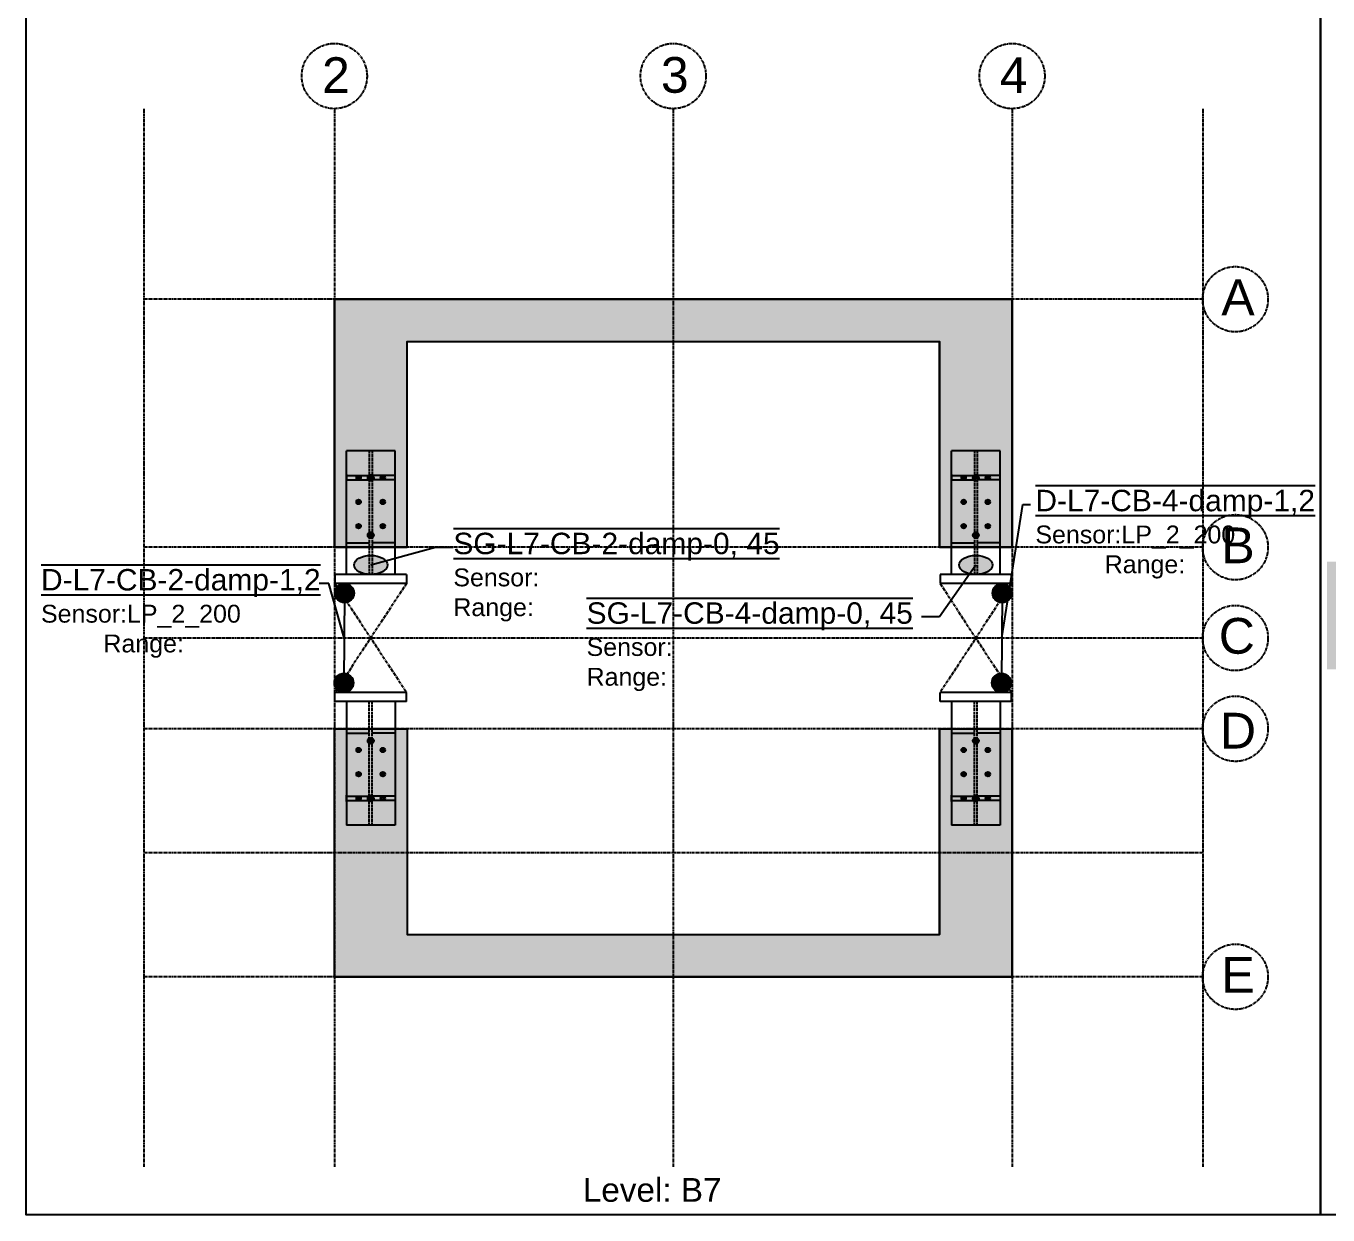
# Model space of a CAD drawing. Header units: millimetres. Extents: x -79526 to 153901, y -45620 to 21119.
# Drawn here: x -2444 to 288, y -11226 to -8730 of the extents above; entities that cross this region are included whole.
import ezdxf
from ezdxf import colors
from ezdxf.entities.mleader import LeaderData, LeaderLine
from ezdxf.math import Vec2, Vec3

# ---------------------------------------------------------------- set-up
doc = ezdxf.new("R2010")
doc.units = ezdxf.units.MM
doc.header["$MEASUREMENT"] = 0
doc.linetypes.add('ACAD_ISO02W100', pattern=[15, 12, -3])
doc.linetypes.add('CENTER', pattern=[50.8, 31.75, -6.35, 6.35, -6.35])
for name, color, linetype in [('greygrid', 252, 'CENTER'), ('notation', 6, 'Continuous'), ('Note', 7, 'Continuous'), ('Plot', 254, 'Continuous')]:
    doc.layers.add(name, color=color, linetype=linetype)
doc.styles.get("Standard").update_dxf_attribs({"font": 'arial.ttf'})
pattern_1 = [(45, (-198593.8763, 854767.8248), (-2.24506403, 2.24506403), [])]
pattern_2 = [(45, (-198644.6763, 854767.8248), (-2.24506403, 2.24506403), [])]
pattern_3 = [(45, (-198593.8763, 854818.6248), (-2.24506403, 2.24506403), [])]
pattern_4 = [(45, (-198644.6763, 854818.6248), (-2.24506403, 2.24506403), [])]
pattern_5 = [(45, (-198593.8763, 854869.4248), (-2.24506403, 2.24506403), [])]
pattern_6 = [(45, (-198644.6763, 854869.4248), (-2.24506403, 2.24506403), [])]
pattern_7 = [(45, (-394920.7853, -202687.967), (-2.24506403, 2.24506403), [])]
pattern_8 = [(45, (-394920.7853, -202808.617), (-2.24506403, 2.24506403), [])]
pattern_9 = [(45, (-197323.8763, 854767.8248), (-2.24506403, 2.24506403), [])]
pattern_10 = [(45, (-197374.6763, 854767.8248), (-2.24506403, 2.24506403), [])]
pattern_11 = [(45, (-197323.8763, 854818.6248), (-2.24506403, 2.24506403), [])]
pattern_12 = [(45, (-197374.6763, 854818.6248), (-2.24506403, 2.24506403), [])]
pattern_13 = [(45, (-197323.8763, 854869.4248), (-2.24506403, 2.24506403), [])]
pattern_14 = [(45, (-197374.6763, 854869.4248), (-2.24506403, 2.24506403), [])]
pattern_15 = [(45, (-393650.7853, -202687.967), (-2.24506403, 2.24506403), [])]
pattern_16 = [(45, (-393650.7853, -202808.617), (-2.24506403, 2.24506403), [])]
pattern_17 = [(45, (-15575.61843, -30388.00262), (-0.08838834765, 0.08838834765), [])]

msp = doc.modelspace()

# ---------------------------------------------------------------- hatches: boundary and pattern name
h = msp.add_hatch(color=1)
h.dxf.hatch_style = 1
edge = h.paths.add_edge_path()
edge.add_ellipse((-1720.8, -9861.2), major_axis=(35, 0), ratio=0.571429, start_angle=94.9171, end_angle=265.0829)
edge.add_line((-1723.8, -9881.1), (-1723.8, -9841.2))
edge = h.paths.add_edge_path()
edge.add_ellipse((-1720.8, -9861.2), major_axis=(35, 0), ratio=0.571429, start_angle=25.5671, end_angle=85.0829)
edge.add_line((-1717.8, -9841.2), (-1717.8, -9860.3))
edge.add_line((-1717.8, -9860.3), (-1689.2, -9852.5))
edge = h.paths.add_edge_path()
edge.add_line((-1717.8, -9860.3), (-1717.8, -9881.1))
edge.add_ellipse((-1720.8, -9861.2), major_axis=(35, 0), ratio=0.571429, start_angle=274.9171, end_angle=385.5671)
edge.add_line((-1689.2, -9852.5), (-1717.8, -9860.3))
edge = h.paths.add_edge_path()
edge.add_ellipse((-1720.8, -9861.2), major_axis=(35, 0), ratio=0.571429, start_angle=265.0829, end_angle=274.9171)
edge.add_line((-1717.8, -9881.1), (-1717.8, -9841.2))
edge.add_ellipse((-1720.8, -9861.2), major_axis=(35, 0), ratio=0.571429, start_angle=85.0829, end_angle=94.9171)
edge.add_line((-1723.8, -9841.2), (-1723.8, -9881.1))
edge = h.paths.add_edge_path()
edge.add_ellipse((-450.8, -9861.2), major_axis=(35, 0), ratio=0.571429, start_angle=94.9171, end_angle=248.1427)
edge.add_line((-463.8, -9879.7), (-453.8, -9865.4))
edge.add_line((-453.8, -9865.4), (-453.8, -9841.2))
edge = h.paths.add_edge_path()
edge.add_ellipse((-450.8, -9861.2), major_axis=(35, 0), ratio=0.571429, start_angle=274.9171, end_angle=445.0829)
edge.add_line((-447.8, -9841.2), (-447.8, -9881.1))
edge = h.paths.add_edge_path()
edge.add_ellipse((-450.8, -9861.2), major_axis=(35, 0), ratio=0.571429, start_angle=265.0829, end_angle=274.9171)
edge.add_line((-447.8, -9881.1), (-447.8, -9841.2))
edge.add_ellipse((-450.8, -9861.2), major_axis=(35, 0), ratio=0.571429, start_angle=85.0829, end_angle=94.9171)
edge.add_line((-453.8, -9841.2), (-453.8, -9881.1))
edge = h.paths.add_edge_path()
edge.add_line((-453.8, -9865.4), (-463.8, -9879.7))
edge.add_ellipse((-450.8, -9861.2), major_axis=(35, 0), ratio=0.571429, start_angle=248.1427, end_angle=265.0829)
edge.add_line((-453.8, -9881.1), (-453.8, -9865.4))
edge = h.paths.add_edge_path()
edge.add_line((286.6, -10080.3), (898.6, -10080.3))
edge.add_line((898.6, -10080.3), (898.6, -9854.3))
edge.add_line((898.6, -9854.3), (286.6, -9854.3))
edge.add_line((286.6, -9854.3), (286.6, -10080.3))
edge.add_line((908, -9900.2), (887.9, -9900.2))
edge.add_line((940.4, -10014.4), (908, -9900.2))
edge.add_line((940.4, -10014.4), (940.4, -10014.5))
edge.add_line((940.4, -10014.5), (940.3, -10014.4))
edge.add_line((940.3, -10014.4), (940.4, -10014.4))
h.paths.add_polyline_path([(1427.6, -11225.3), (1743.8, -11225.3), (1743.8, -11122.3), (1427.6, -11122.3)], flags=9)
h.paths.add_polyline_path([(2758.6, -10287.5), (2871.8, -10287.5), (2871.8, -10132.9), (2758.6, -10132.9)], flags=9)
h.paths.add_polyline_path([(2756.7, -10089), (2869.9, -10089), (2869.9, -9934.4), (2756.7, -9934.4)], flags=9)
h.paths.add_polyline_path([(2299.3, -8911.3), (2395.1, -8911.3), (2395.1, -8756.8), (2299.3, -8756.8)], flags=9)
h.paths.add_polyline_path([(1586.5, -8910.8), (1682.2, -8910.8), (1682.2, -8756.3), (1586.5, -8756.3)], flags=9)
h.paths.add_polyline_path([(876.3, -8911.5), (972.1, -8911.5), (972.1, -8756.9), (876.3, -8756.9)], flags=9)
h.paths.add_polyline_path([(2761.7, -9898.5), (2869.1, -9898.5), (2869.1, -9743.9), (2761.7, -9743.9)], flags=9)
h.paths.add_polyline_path([(2761.4, -10800.2), (2868.8, -10800.2), (2868.8, -10645.6), (2761.4, -10645.6)], flags=9)
h.paths.add_polyline_path([(2762.4, -9377.8), (2870.1, -9377.8), (2870.1, -9223.2), (2762.4, -9223.2)], flags=9)
at = {"true_color": 0x939598}
h = msp.add_hatch(dxfattribs=at)
h.set_pattern_fill('ANSI31', color=252)
h.set_pattern_definition(pattern_17)
h.paths.add_polyline_path([(-1644.6, -9824), (-1644.6, -9392.2), (-527, -9392.2), (-527, -9824), (-374.6, -9824), (-374.6, -9303.3), (-1797, -9303.3), (-1797, -9824)])
h = msp.add_hatch()
h.set_pattern_fill('ANSI31', color=1)
h.set_pattern_definition([(45, (-15228.43628, -26450.9024), (-0.08838834765, 0.08838834765), [])])
edge = h.paths.add_edge_path()
edge.add_arc((-1775.8, -9920.2), 20, 0, 360)
edge = h.paths.add_edge_path()
edge.add_arc((-1777, -10108.9), 20, 0, 360)
h = msp.add_hatch()
h.set_pattern_fill('ANSI31', color=1)
h.set_pattern_definition([(45, (-13848.43628, -26450.9024), (-0.08838834765, 0.08838834765), [])])
edge = h.paths.add_edge_path()
edge.add_arc((-395.8, -9920.2), 20, 0, 360)
edge = h.paths.add_edge_path()
edge.add_arc((-397, -10108.9), 20, 0, 360)
h = msp.add_hatch(dxfattribs=at)
h.set_pattern_fill('ANSI31', color=252)
h.set_pattern_definition(pattern_17)
h.paths.add_polyline_path([(-1644.6, -10205), (-1644.6, -10636.8), (-527, -10636.8), (-527, -10205), (-374.6, -10205), (-374.6, -10725.7), (-1797, -10725.7), (-1797, -10205)])
at = {"layer": 'Note', "true_color": 0x000000}
h = msp.add_hatch(dxfattribs=at)
h.set_pattern_fill('ANSI31', color=18, angle=360)
h.set_pattern_definition(pattern_2)
h.paths.add_polyline_path([(-1741.4, -9678, 1), (-1750.9, -9678, 1)])
h = msp.add_hatch(dxfattribs=at)
h.set_pattern_fill('ANSI31', color=18, angle=360)
h.set_pattern_definition(pattern_1)
h.paths.add_polyline_path([(-1690.6, -9678, 1), (-1700.1, -9678, 1)])
h = msp.add_hatch(dxfattribs=at)
h.set_pattern_fill('ANSI31', color=18, angle=360)
h.set_pattern_definition(pattern_10)
h.paths.add_polyline_path([(-471.4, -9678, 1), (-480.9, -9678, 1)])
h = msp.add_hatch(dxfattribs=at)
h.set_pattern_fill('ANSI31', color=18, angle=360)
h.set_pattern_definition(pattern_9)
h.paths.add_polyline_path([(-420.6, -9678, 1), (-430.1, -9678, 1)])
h = msp.add_hatch(dxfattribs=at)
h.set_pattern_fill('ANSI31', color=18, angle=360)
h.set_pattern_definition(pattern_4)
h.paths.add_polyline_path([(-1741.4, -9728.8, 1), (-1750.9, -9728.8, 1)])
h = msp.add_hatch(dxfattribs=at)
h.set_pattern_fill('ANSI31', color=18, angle=360)
h.set_pattern_definition(pattern_3)
h.paths.add_polyline_path([(-1690.6, -9728.8, 1), (-1700.1, -9728.8, 1)])
h = msp.add_hatch(dxfattribs=at)
h.set_pattern_fill('ANSI31', color=18, angle=360)
h.set_pattern_definition(pattern_12)
h.paths.add_polyline_path([(-471.4, -9728.8, 1), (-480.9, -9728.8, 1)])
h = msp.add_hatch(dxfattribs=at)
h.set_pattern_fill('ANSI31', color=18, angle=360)
h.set_pattern_definition(pattern_11)
h.paths.add_polyline_path([(-420.6, -9728.8, 1), (-430.1, -9728.8, 1)])
h = msp.add_hatch(dxfattribs=at)
h.set_pattern_fill('ANSI31', color=18, angle=360)
h.set_pattern_definition(pattern_6)
h.paths.add_polyline_path([(-1741.4, -9779.6, 1), (-1750.9, -9779.6, 1)])
h = msp.add_hatch(dxfattribs=at)
h.set_pattern_fill('ANSI31', color=18, angle=360)
h.set_pattern_definition(pattern_5)
h.paths.add_polyline_path([(-1690.6, -9779.6, 1), (-1700.1, -9779.6, 1)])
h = msp.add_hatch(dxfattribs=at)
h.set_pattern_fill('ANSI31', color=18, angle=360)
h.set_pattern_definition(pattern_14)
h.paths.add_polyline_path([(-471.4, -9779.6, 1), (-480.9, -9779.6, 1)])
h = msp.add_hatch(dxfattribs=at)
h.set_pattern_fill('ANSI31', color=18, angle=360)
h.set_pattern_definition(pattern_13)
h.paths.add_polyline_path([(-420.6, -9779.6, 1), (-430.1, -9779.6, 1)])
h = msp.add_hatch(dxfattribs=at)
h.set_pattern_fill('ANSI31', color=18, angle=360)
h.set_pattern_definition(pattern_6)
h.paths.add_polyline_path([(-1741.4, -10249.5, 1), (-1750.9, -10249.5, 1)])
h = msp.add_hatch(dxfattribs=at)
h.set_pattern_fill('ANSI31', color=18, angle=360)
h.set_pattern_definition(pattern_5)
h.paths.add_polyline_path([(-1690.6, -10249.5, 1), (-1700.1, -10249.5, 1)])
h = msp.add_hatch(dxfattribs=at)
h.set_pattern_fill('ANSI31', color=18, angle=360)
h.set_pattern_definition(pattern_14)
h.paths.add_polyline_path([(-471.4, -10249.5, 1), (-480.9, -10249.5, 1)])
h = msp.add_hatch(dxfattribs=at)
h.set_pattern_fill('ANSI31', color=18, angle=360)
h.set_pattern_definition(pattern_13)
h.paths.add_polyline_path([(-420.6, -10249.5, 1), (-430.1, -10249.5, 1)])
h = msp.add_hatch(dxfattribs=at)
h.set_pattern_fill('ANSI31', color=18, angle=360)
h.set_pattern_definition(pattern_4)
h.paths.add_polyline_path([(-1741.4, -10300.3, 1), (-1750.9, -10300.3, 1)])
h = msp.add_hatch(dxfattribs=at)
h.set_pattern_fill('ANSI31', color=18, angle=360)
h.set_pattern_definition(pattern_3)
h.paths.add_polyline_path([(-1690.6, -10300.3, 1), (-1700.1, -10300.3, 1)])
h = msp.add_hatch(dxfattribs=at)
h.set_pattern_fill('ANSI31', color=18, angle=360)
h.set_pattern_definition(pattern_12)
h.paths.add_polyline_path([(-471.4, -10300.3, 1), (-480.9, -10300.3, 1)])
h = msp.add_hatch(dxfattribs=at)
h.set_pattern_fill('ANSI31', color=18, angle=360)
h.set_pattern_definition(pattern_11)
h.paths.add_polyline_path([(-420.6, -10300.3, 1), (-430.1, -10300.3, 1)])
h = msp.add_hatch(dxfattribs=at)
h.set_pattern_fill('ANSI31', color=18, angle=360)
h.set_pattern_definition(pattern_2)
h.paths.add_polyline_path([(-1741.4, -10351.1, 1), (-1750.9, -10351.1, 1)])
h = msp.add_hatch(dxfattribs=at)
h.set_pattern_fill('ANSI31', color=18, angle=360)
h.set_pattern_definition(pattern_1)
h.paths.add_polyline_path([(-1690.6, -10351.1, 1), (-1700.1, -10351.1, 1)])
h = msp.add_hatch(dxfattribs=at)
h.set_pattern_fill('ANSI31', color=18, angle=360)
h.set_pattern_definition(pattern_10)
h.paths.add_polyline_path([(-471.4, -10351.1, 1), (-480.9, -10351.1, 1)])
h = msp.add_hatch(dxfattribs=at)
h.set_pattern_fill('ANSI31', color=18, angle=360)
h.set_pattern_definition(pattern_9)
h.paths.add_polyline_path([(-420.6, -10351.1, 1), (-430.1, -10351.1, 1)])
at = {"layer": 'Plot', "ltscale": 0.1}
h = msp.add_hatch(dxfattribs=at)
h.set_pattern_fill('ANSI31', color=256)
h.set_pattern_definition(pattern_7)
h.paths.add_polyline_path([(-1714.4, -9678, 1), (-1727.1, -9678, 1)])
h = msp.add_hatch(dxfattribs=at)
h.set_pattern_fill('ANSI31', color=256)
h.set_pattern_definition(pattern_15)
h.paths.add_polyline_path([(-444.4, -9678, 1), (-457.1, -9678, 1)])
h = msp.add_hatch(dxfattribs=at)
h.set_pattern_fill('ANSI31', color=256)
h.set_pattern_definition(pattern_8)
h.paths.add_polyline_path([(-1714.4, -9798.6, 1), (-1727.1, -9798.6, 1)])
h = msp.add_hatch(dxfattribs=at)
h.set_pattern_fill('ANSI31', color=256)
h.set_pattern_definition(pattern_16)
h.paths.add_polyline_path([(-444.4, -9798.6, 1), (-457.1, -9798.6, 1)])
h = msp.add_hatch(dxfattribs=at)
h.set_pattern_fill('ANSI31', color=256)
h.set_pattern_definition(pattern_8)
h.paths.add_polyline_path([(-1714.4, -10230.4, 1), (-1727.1, -10230.4, 1)])
h = msp.add_hatch(dxfattribs=at)
h.set_pattern_fill('ANSI31', color=256)
h.set_pattern_definition(pattern_16)
h.paths.add_polyline_path([(-444.4, -10230.4, 1), (-457.1, -10230.4, 1)])
h = msp.add_hatch(dxfattribs=at)
h.set_pattern_fill('ANSI31', color=256)
h.set_pattern_definition(pattern_7)
h.paths.add_polyline_path([(-1714.4, -10351.1, 1), (-1727.1, -10351.1, 1)])
h = msp.add_hatch(dxfattribs=at)
h.set_pattern_fill('ANSI31', color=256)
h.set_pattern_definition(pattern_15)
h.paths.add_polyline_path([(-444.4, -10351.1, 1), (-457.1, -10351.1, 1)])

# ---------------------------------------------------------------- linework, layer by layer
for p, q in [((-1797, -9824), (-1797, -9303.3)), ((-1797, -9303.3), (-374.6, -9303.3)), ((-1644.6, -9824), (-1797, -9824)), ((-374.6, -9824), (-527, -9824)), ((-1797, -10725.7), (-1797, -10205)), ((-374.6, -10725.7), (-1797, -10725.7))]:
    msp.add_line(p, q)
at = {"color": 1}
for p, q in [((-1775.8, -9920.2), (-1777, -10108.9)), ((-395.8, -9920.2), (-397, -10108.9))]:
    msp.add_line(p, q, dxfattribs=at)
for points in [[(-2444.2, -8703.3), (272.6, -8703.3), (272.6, -11225.7), (-2444.2, -11225.7)], [(272.6, -8703.3), (2989.4, -8703.3), (2989.4, -11225.7), (272.6, -11225.7)]]:
    msp.add_lwpolyline(points, close=True)
for points in [[(-1644.6, -9824), (-1644.6, -9392.2), (-527, -9392.2), (-527, -9824), (-374.6, -9824), (-374.6, -9303.3), (-1797, -9303.3), (-1797, -9824), (-1644.6, -9824)], [(-1644.6, -10205), (-1644.6, -10636.8), (-527, -10636.8), (-527, -10205), (-374.6, -10205), (-374.6, -10725.7), (-1797, -10725.7), (-1797, -10205), (-1644.6, -10205)]]:
    msp.add_lwpolyline(points)
for centre in [(-1775.8, -9920.2), (-395.8, -9920.2), (-1777, -10108.9), (-397, -10108.9)]:
    msp.add_circle(centre, 20, dxfattribs=at)
for centre in [(-1720.8, -9861.2), (-450.8, -9861.2)]:
    msp.add_ellipse(centre, major_axis=(35, 0), ratio=0.571429, dxfattribs=at)
at = {"layer": 'greygrid', "lineweight": -2, "ltscale": 0.2}
for p, q in [((-2197, -8903.3), (-2197, -11125.7)), ((-1797, -8903.3), (-1797, -11125.7)), ((-1085.8, -8903.3), (-1085.8, -11125.7)), ((-374.6, -8903.3), (-374.6, -11125.7)), ((25.4, -8903.3), (25.4, -11125.7)), ((25.4, -9303.3), (-2197, -9303.3)), ((25.4, -9824), (-2197, -9824)), ((25.4, -10014.5), (-2197, -10014.5)), ((25.4, -10205), (-2197, -10205)), ((25.4, -10465.4), (-2197, -10465.4)), ((25.4, -10725.7), (-2197, -10725.7))]:
    msp.add_line(p, q, dxfattribs=at)
at = {"layer": 'greygrid', "ltscale": 0.2}
for centre in [(-1797, -8834.8), (-1085.8, -8834.8), (-374.6, -8834.8), (93.9, -9303.3), (93.9, -9824), (93.9, -10014.5), (93.9, -10205), (93.9, -10725.7)]:
    msp.add_circle(centre, 68.5, dxfattribs=at)
at = {"layer": 'Note'}
for p, q in [((-1797, -9303.3), (-374.6, -9303.3)), ((-1797, -9303.3), (-1797, -9824)), ((-374.6, -9303.3), (-374.6, -9824)), ((-1644.6, -9392.2), (-527, -9392.2)), ((-1644.6, -9824), (-1644.6, -9392.2)), ((-527, -9824), (-527, -9392.2)), ((-1797, -9824), (-1644.6, -9824)), ((-1797, -9824), (-1644.6, -9824)), ((-527, -9824), (-374.6, -9824)), ((-527, -9824), (-374.6, -9824)), ((-1795.8, -9881.2), (-1795.8, -9900.2)), ((-1645.8, -9881.2), (-1645.8, -9900.2)), ((-525.8, -9881.2), (-525.8, -9900.2)), ((-375.8, -9881.2), (-375.8, -9900.2)), ((-1645.8, -9900.2), (-1795.8, -9900.2)), ((-375.8, -9900.2), (-525.8, -9900.2)), ((-1645.8, -10128.8), (-1795.8, -10128.8)), ((-1795.8, -10147.9), (-1795.8, -10128.8)), ((-1645.8, -10147.9), (-1645.8, -10128.8)), ((-375.8, -10128.8), (-525.8, -10128.8)), ((-525.8, -10147.9), (-525.8, -10128.8)), ((-375.8, -10147.9), (-375.8, -10128.8)), ((-1797, -10725.7), (-1797, -10205)), ((-1797, -10205), (-1644.6, -10205)), ((-1797, -10205), (-1644.6, -10205)), ((-1644.6, -10205), (-1644.6, -10636.8)), ((-527, -10205), (-527, -10636.8)), ((-527, -10205), (-374.6, -10205)), ((-527, -10205), (-374.6, -10205)), ((-374.6, -10725.7), (-374.6, -10205)), ((-1644.6, -10636.8), (-527, -10636.8)), ((-1797, -10725.7), (-374.6, -10725.7))]:
    msp.add_line(p, q, dxfattribs=at)
for centre in [(-1746.2, -9678), (-1695.4, -9678), (-476.2, -9678), (-425.4, -9678), (-1746.2, -9728.8), (-1695.4, -9728.8), (-476.2, -9728.8), (-425.4, -9728.8), (-1746.2, -9779.6), (-1695.4, -9779.6), (-476.2, -9779.6), (-425.4, -9779.6), (-1746.2, -10249.5), (-1695.4, -10249.5), (-476.2, -10249.5), (-425.4, -10249.5), (-1746.2, -10300.3), (-1695.4, -10300.3), (-476.2, -10300.3), (-425.4, -10300.3), (-1746.2, -10351.1), (-1695.4, -10351.1), (-476.2, -10351.1), (-425.4, -10351.1)]:
    msp.add_circle(centre, 4.76, dxfattribs=at)
at = {"layer": 'Plot'}
for p, q in [((-1771.8, -9881.2), (-1771.8, -9621.3)), ((-1669.8, -9621.3), (-1771.8, -9621.3)), ((-1669.8, -9881.2), (-1669.8, -9621.3)), ((-501.8, -9881.2), (-501.8, -9621.3)), ((-399.8, -9621.3), (-501.8, -9621.3)), ((-399.8, -9881.2), (-399.8, -9621.3)), ((-1771.8, -9673.2), (-1723.8, -9673.2)), ((-1771.8, -9682.7), (-1723.8, -9682.7)), ((-1669.8, -9673.2), (-1717.8, -9673.2)), ((-1669.8, -9682.7), (-1717.8, -9682.7)), ((-501.8, -9673.2), (-453.8, -9673.2)), ((-501.8, -9682.7), (-453.8, -9682.7)), ((-399.8, -9673.2), (-447.8, -9673.2)), ((-399.8, -9682.7), (-447.8, -9682.7)), ((-1771.8, -9814.5), (-1723.8, -9814.5)), ((-1771.8, -9824), (-1723.8, -9824)), ((-1669.8, -9814.5), (-1717.8, -9814.5)), ((-1669.8, -9824), (-1717.8, -9824)), ((-501.8, -9814.5), (-453.8, -9814.5)), ((-501.8, -9824), (-453.8, -9824)), ((-399.8, -9814.5), (-447.8, -9814.5)), ((-399.8, -9824), (-447.8, -9824)), ((-1645.8, -9881.2), (-1795.8, -9881.2)), ((-375.8, -9881.2), (-525.8, -9881.2)), ((-1645.8, -10147.9), (-1795.8, -10147.9)), ((-1771.8, -10147.9), (-1771.8, -10407.7)), ((-1669.8, -10147.9), (-1669.8, -10407.7)), ((-375.8, -10147.9), (-525.8, -10147.9)), ((-501.8, -10147.9), (-501.8, -10407.7)), ((-399.8, -10147.9), (-399.8, -10407.7)), ((-1771.8, -10205), (-1723.8, -10205)), ((-1771.8, -10214.5), (-1723.8, -10214.5)), ((-1669.8, -10205), (-1717.8, -10205)), ((-1669.8, -10214.5), (-1717.8, -10214.5)), ((-501.8, -10205), (-453.8, -10205)), ((-501.8, -10214.5), (-453.8, -10214.5)), ((-399.8, -10205), (-447.8, -10205)), ((-399.8, -10214.5), (-447.8, -10214.5)), ((-1771.8, -10346.3), (-1723.8, -10346.3)), ((-1771.8, -10355.8), (-1723.8, -10355.8)), ((-1669.8, -10346.3), (-1717.8, -10346.3)), ((-1669.8, -10355.8), (-1717.8, -10355.8)), ((-501.8, -10346.3), (-453.8, -10346.3)), ((-501.8, -10355.8), (-453.8, -10355.8)), ((-399.8, -10346.3), (-447.8, -10346.3)), ((-399.8, -10355.8), (-447.8, -10355.8)), ((-1669.8, -10407.7), (-1771.8, -10407.7)), ((-399.8, -10407.7), (-501.8, -10407.7))]:
    msp.add_line(p, q, dxfattribs=at)
at = {"layer": 'Plot', "linetype": 'ACAD_ISO02W100', "ltscale": 0.5}
for p, q in [((-1723.8, -9621.3), (-1723.8, -9881.2)), ((-1717.8, -9621.3), (-1717.8, -9881.2)), ((-453.8, -9621.3), (-453.8, -9881.2)), ((-447.8, -9621.3), (-447.8, -9881.2)), ((-1723.8, -10407.7), (-1723.8, -10147.9)), ((-1717.8, -10407.7), (-1717.8, -10147.9)), ((-453.8, -10407.7), (-453.8, -10147.9)), ((-447.8, -10407.7), (-447.8, -10147.9))]:
    msp.add_line(p, q, dxfattribs=at)
at = {"layer": 'Plot', "ltscale": 0.1}
for p, q in [((-1771.8, -9671.6), (-1771.8, -9684.3)), ((-501.8, -9671.6), (-501.8, -9684.3)), ((-1797, -9824), (-1771.8, -9824)), ((-527, -9824), (-501.8, -9824)), ((-1771.8, -10357.4), (-1771.8, -10344.7)), ((-501.8, -10357.4), (-501.8, -10344.7))]:
    msp.add_line(p, q, dxfattribs=at)
at = {"layer": 'Plot', "color": 5, "linetype": 'CENTER', "ltscale": 0.2}
for p, q in [((-1645.8, -9900.2), (-1795.8, -10128.8)), ((-1795.8, -9900.2), (-1645.8, -10128.8)), ((-375.8, -9900.2), (-525.8, -10128.8)), ((-525.8, -9900.2), (-375.8, -10128.8))]:
    msp.add_line(p, q, dxfattribs=at)
at = {"layer": 'Plot', "ltscale": 0.1}
for centre in [(-1720.8, -9678), (-450.8, -9678), (-1720.8, -9798.6), (-450.8, -9798.6), (-1720.8, -10230.4), (-450.8, -10230.4), (-1720.8, -10351.1), (-450.8, -10351.1)]:
    msp.add_circle(centre, 6.35, dxfattribs=at)

# ---------------------------------------------------------------- texts
at = {"layer": 'greygrid', "color": 251, "lineweight": -2, "ltscale": 0.2, "true_color": 0x525252, "char_height": 75, "attachment_point": 5}
for s, insert in [('2', (-1793.8, -8832.9)), ('3', (-1082.6, -8832.9)), ('4', (-371.4, -8832.9)), ('A', (99.5, -9299.3)), ('B', (99.6, -9820)), ('C', (97, -10010.5)), ('D', (99.6, -10209)), ('E', (99.6, -10721.7))]:
    msp.add_mtext_dynamic_manual_height_columns(s, width=22.5, gutter_width=50, heights=[0], dxfattribs=dict(at, insert=insert))
at = {"layer": 'greygrid', "lineweight": -2, "ltscale": 0.2, "insert": (-1130.1, -11173.4), "char_height": 50, "attachment_point": 5}
msp.add_mtext_dynamic_manual_height_columns('Level: B7', width=676.289, gutter_width=50, heights=[0], dxfattribs=at)

# ---------------------------------------------------------------- leaders
at = {"layer": 'notation'}
ml = msp.add_multileader_mtext('Standard', dxfattribs=at)
ml.set_content('\\pxsm1,ql;{\\H0.9x;\\L\\OD-L7-CB-4-damp-1,2\\H0.83333x;\\l\\o\\PSensor:LP_2_200                     Range:}', color=256)
ml.set_leader_properties()
ml.build(insert=Vec2(0, 0))
ml.multileader.update_dxf_attribs({"dogleg_length": 0.36, "arrow_head_size": 0.18})
ctx = ml.context
ctx.base_point, ctx.char_height, ctx.arrow_head_size, ctx.landing_gap_size, ctx.plane_origin = Vec3(-335.6, -9734), 50, 0.18, 0.09, Vec3(-174.9, -9695)
ctx.text_align_type = 2
notes = []
notes.append((ctx, [(1, (1, 1, 0), (-352.1, -9734), (1, 0), 16.4, [(0, [(-396.4, -10014.5)], 0, [])])]))
ctx.mtext.insert, ctx.mtext.rotation, ctx.mtext.width, ctx.mtext.defined_height, ctx.mtext.alignment, ctx.mtext.flow_direction = Vec3(243.3, -9703.4), 6.283185, 569.037, 173.1, 3, 5
ml = msp.add_multileader_mtext('Standard', dxfattribs=at)
ml.set_content('\\pxsm1;{\\H0.9x;\\L\\OSG-L7-CB-2-damp-0, 45}\\P\\pql;{\\H0.75x;Sensor:                     \\PRange:}', color=256)
ml.set_leader_properties()
ml.build(insert=Vec2(0, 0))
ml.multileader.update_dxf_attribs({"dogleg_length": 0.36, "arrow_head_size": 0.18})
ctx = ml.context
ctx.base_point, ctx.char_height, ctx.arrow_head_size, ctx.landing_gap_size, ctx.plane_origin = Vec3(-1547.4, -9824), 50, 0.18, 0.09, Vec3(-4586.4, -9325.5)
notes.append((ctx, [(0, (1, 1, 0), (-1584.9, -9824), (1, 0), 37.5, [(0, [(-1720.8, -9861.2)], 0, [])])]))
ctx.mtext.insert, ctx.mtext.width, ctx.mtext.defined_height, ctx.mtext.flow_direction = Vec3(-1547.3, -9793.5), 694.632, 231.1, 5
ml = msp.add_multileader_mtext('Standard', dxfattribs=at)
ml.set_content('\\pxsm1,ql;{\\H0.9x;\\L\\OD-L7-CB-2-damp-1,2\\H0.83333x;\\l\\o\\PSensor:LP_2_200                     Range:}', color=256)
ml.set_leader_properties()
ml.build(insert=Vec2(0, 0))
ml.multileader.update_dxf_attribs({"dogleg_length": 0.36, "arrow_head_size": 0.18})
ctx = ml.context
ctx.base_point, ctx.char_height, ctx.arrow_head_size, ctx.landing_gap_size, ctx.plane_origin = Vec3(-2407.9, -9900.2), 50, 0.18, 0.09, Vec3(-3435.2, -9172.9)
ctx.text_align_type = 2
notes.append((ctx, [(0, (1, 1, 0), (-1808.8, -9900.2), (-1, 0), 20.1, [(0, [(-1776.4, -10014.5)], 0, [])])]))
ctx.mtext.insert, ctx.mtext.rotation, ctx.mtext.width, ctx.mtext.defined_height, ctx.mtext.alignment, ctx.mtext.flow_direction = Vec3(-1829, -9869.7), 6.283185, 583.779, 173.1, 3, 5
ml = msp.add_multileader_mtext('Standard', dxfattribs=at)
ml.set_content('\\pxsm1,ql;{\\H0.9x;\\L\\OSG-L7-CB-4-damp-0, 45\\H0.83333x;\\l\\o\\PSensor:                     \\PRange:}', color=256)
ml.set_leader_properties()
ml.build(insert=Vec2(0, 0))
ml.multileader.update_dxf_attribs({"dogleg_length": 0.36, "arrow_head_size": 0.18})
ctx = ml.context
ctx.base_point, ctx.char_height, ctx.arrow_head_size, ctx.landing_gap_size, ctx.plane_origin = Vec3(-1244.4, -9970.2), 50, 0.18, 0.09, Vec3(87.8, -9847.5)
ctx.text_align_type = 2
notes.append((ctx, [(0, (1, 1, 0), (-527.3, -9970.2), (-1, 0), 37.5, [(0, [(-450.8, -9861.2)], 0, [])])]))
ctx.mtext.insert, ctx.mtext.rotation, ctx.mtext.width, ctx.mtext.defined_height, ctx.mtext.alignment, ctx.mtext.flow_direction = Vec3(-564.9, -9939.6), 6.283185, 702.785, 231.1, 3, 5
for ctx, leaders in notes:
    for number, flags, end, landing, length, lines in leaders:
        leader = LeaderData()
        leader.index, (leader.has_last_leader_line, leader.has_dogleg_vector, leader.attachment_direction) = number, flags
        leader.last_leader_point, leader.dogleg_vector, leader.dogleg_length = Vec3(end), Vec3(landing), length
        for number, points, colour, breaks in lines:
            line = LeaderLine()
            line.index, line.vertices, line.color, line.breaks = number, Vec3.list(points), colors.encode_raw_color(colour), breaks
            leader.lines.append(line)
        ctx.leaders.append(leader)

doc.saveas('drawing.dxf')
